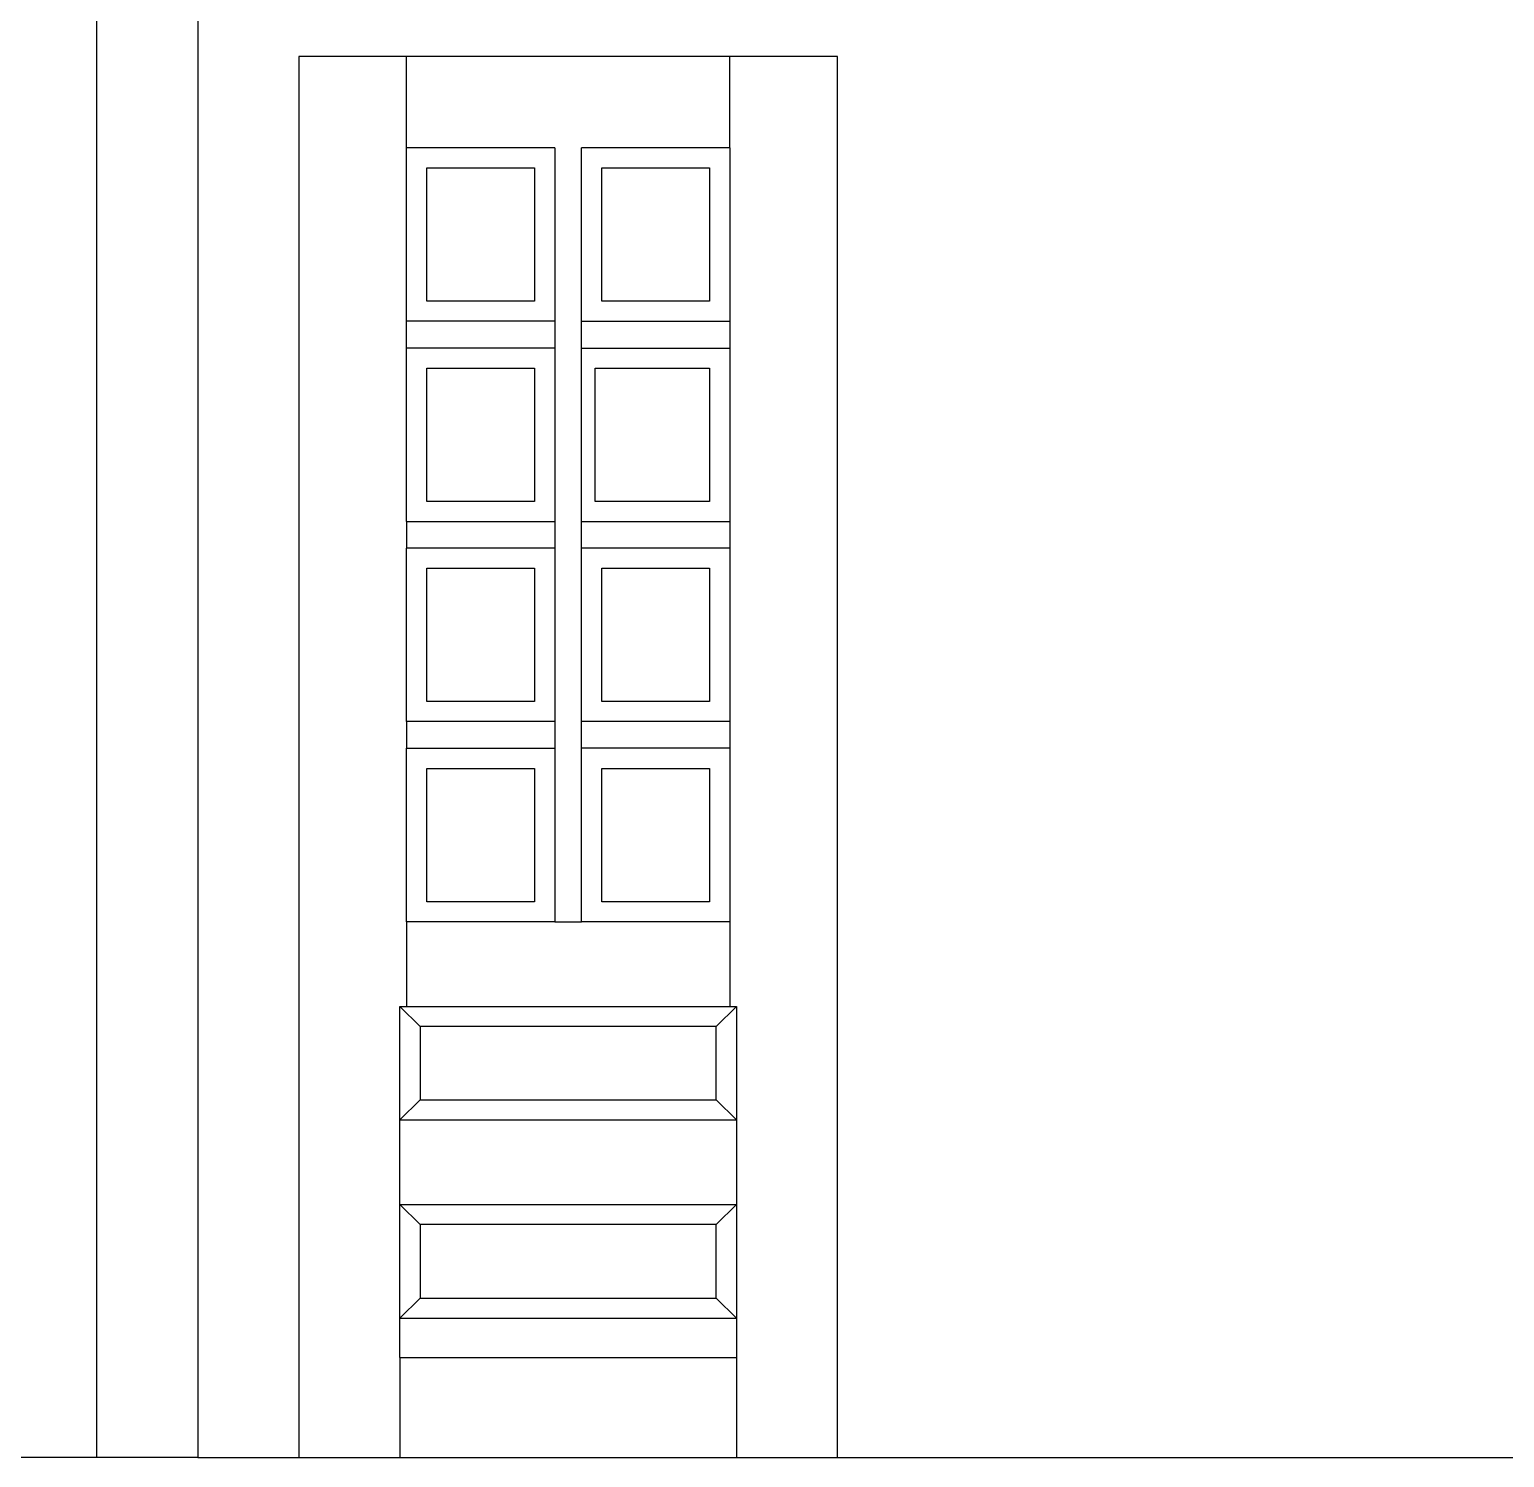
# Model space of a CAD drawing. Header units: millimetres. Extents: x 3212 to 6878, y 1640 to 3386.
# Drawn here: x 3315.504 to 3317.695, y 1645.452 to 1647.572 of the extents above; entities that cross this region are included whole.
import ezdxf

# ---------------------------------------------------------------- set-up
doc = ezdxf.new("R2010")
doc.units = ezdxf.units.MM
doc.header["$LTSCALE"] = 0.8
doc.layers.add('A-PEN-B', color=5, linetype='Continuous')
doc.layers.add('A-PEN-Y', color=2, linetype='Continuous')

msp = doc.modelspace()

# ---------------------------------------------------------------- linework, layer by layer
at = {"layer": 'A-PEN-B', "ltscale": 0.05}
for p, q in [((3315.6044, 1645.4516), (3315.6044, 1648.3516)), ((3315.7544, 1648.3516), (3315.7544, 1645.4516)), ((3315.6044, 1645.4516), (3315.4544, 1645.4516)), ((3315.6449, 1645.4516), (3315.6044, 1645.4516)), ((3315.7544, 1645.4516), (3315.6449, 1645.4516)), ((3315.7544, 1645.4516), (3315.9044, 1645.4516)), ((3316.7044, 1645.4516), (3320.2549, 1645.4516))]:
    msp.add_line(p, q, dxfattribs=at)
at = {"layer": 'A-PEN-Y', "ltscale": 0.05}
for p, q in [((3315.9044, 1647.5316), (3315.9044, 1645.4516)), ((3316.0644, 1647.5316), (3315.9044, 1647.5316)), ((3316.5444, 1647.5316), (3316.0644, 1647.5316)), ((3316.0644, 1647.3959), (3316.0644, 1647.5316)), ((3316.5444, 1647.3959), (3316.5444, 1647.5316)), ((3316.7044, 1647.5316), (3316.5444, 1647.5316)), ((3316.7044, 1645.4516), (3316.7044, 1647.5316)), ((3316.2844, 1647.3959), (3316.0644, 1647.3959)), ((3316.0644, 1647.1384), (3316.0644, 1647.3959)), ((3316.2844, 1647.3959), (3316.2844, 1647.1384)), ((3316.3244, 1647.1384), (3316.3244, 1647.3959)), ((3316.5444, 1647.3959), (3316.3244, 1647.3959)), ((3316.5444, 1647.3959), (3316.5444, 1647.1384)), ((3316.0944, 1647.1681), (3316.0944, 1647.3662)), ((3316.0944, 1647.3662), (3316.2544, 1647.3662)), ((3316.2544, 1647.3662), (3316.2544, 1647.1681)), ((3316.3544, 1647.3662), (3316.5144, 1647.3662)), ((3316.3544, 1647.1681), (3316.3544, 1647.3662)), ((3316.5144, 1647.3662), (3316.5144, 1647.1681)), ((3316.2544, 1647.1681), (3316.0944, 1647.1681)), ((3316.5144, 1647.1681), (3316.3544, 1647.1681)), ((3316.0644, 1647.0987), (3316.0644, 1647.1384)), ((3316.2844, 1647.1384), (3316.0644, 1647.1384)), ((3316.2844, 1647.1384), (3316.2844, 1647.0987)), ((3316.3244, 1647.0987), (3316.3244, 1647.1384)), ((3316.3244, 1647.1384), (3316.5444, 1647.1384)), ((3316.5444, 1647.1384), (3316.5444, 1647.0987)), ((3316.0644, 1646.8412), (3316.0644, 1647.0987)), ((3316.2844, 1647.0987), (3316.0644, 1647.0987)), ((3316.2844, 1647.0987), (3316.2844, 1646.8412)), ((3316.3244, 1646.8412), (3316.3244, 1647.0987)), ((3316.3244, 1647.0987), (3316.5444, 1647.0987)), ((3316.5444, 1647.0987), (3316.5444, 1646.8412)), ((3316.0944, 1646.8709), (3316.0944, 1647.069)), ((3316.0944, 1647.069), (3316.2544, 1647.069)), ((3316.2544, 1647.069), (3316.2544, 1646.8709)), ((3316.3444, 1647.069), (3316.5144, 1647.069)), ((3316.3444, 1646.8709), (3316.3444, 1647.069)), ((3316.5144, 1647.069), (3316.5144, 1646.8709)), ((3316.2544, 1646.8709), (3316.0944, 1646.8709)), ((3316.5144, 1646.8709), (3316.3444, 1646.8709)), ((3316.0644, 1646.8412), (3316.2844, 1646.8412)), ((3316.0644, 1646.8412), (3316.0644, 1646.8016)), ((3316.2844, 1646.8412), (3316.2844, 1646.8016)), ((3316.3244, 1646.8412), (3316.5444, 1646.8412)), ((3316.3244, 1646.8016), (3316.3244, 1646.8412)), ((3316.5444, 1646.8412), (3316.5444, 1646.8016)), ((3316.2844, 1646.8016), (3316.0644, 1646.8016)), ((3316.0644, 1646.5441), (3316.0644, 1646.8016)), ((3316.2844, 1646.8016), (3316.2844, 1646.5441)), ((3316.5444, 1646.8016), (3316.3244, 1646.8016)), ((3316.3244, 1646.5441), (3316.3244, 1646.8016)), ((3316.5444, 1646.8016), (3316.5444, 1646.5441)), ((3316.0944, 1646.7719), (3316.2544, 1646.7719)), ((3316.0944, 1646.5738), (3316.0944, 1646.7719)), ((3316.2544, 1646.7719), (3316.2544, 1646.5738)), ((3316.3544, 1646.7719), (3316.5144, 1646.7719)), ((3316.3544, 1646.5738), (3316.3544, 1646.7719)), ((3316.5144, 1646.7719), (3316.5144, 1646.5738)), ((3316.2544, 1646.5738), (3316.0944, 1646.5738)), ((3316.5144, 1646.5738), (3316.3544, 1646.5738)), ((3316.0644, 1646.5441), (3316.0644, 1646.5045)), ((3316.2844, 1646.5441), (3316.0644, 1646.5441)), ((3316.2844, 1646.5441), (3316.2844, 1646.5045)), ((3316.5444, 1646.5441), (3316.3244, 1646.5441)), ((3316.3244, 1646.5045), (3316.3244, 1646.5441)), ((3316.5444, 1646.5441), (3316.5444, 1646.5045)), ((3316.0644, 1646.5045), (3316.2844, 1646.5045)), ((3316.0644, 1646.2469), (3316.0644, 1646.5045)), ((3316.2844, 1646.5045), (3316.2844, 1646.2469)), ((3316.5444, 1646.5045), (3316.3244, 1646.5045)), ((3316.3244, 1646.2469), (3316.3244, 1646.5045)), ((3316.5444, 1646.5045), (3316.5444, 1646.2469)), ((3316.0944, 1646.2766), (3316.0944, 1646.4747)), ((3316.0944, 1646.4747), (3316.2544, 1646.4747)), ((3316.2544, 1646.4747), (3316.2544, 1646.2766)), ((3316.3544, 1646.2766), (3316.3544, 1646.4747)), ((3316.3544, 1646.4747), (3316.5144, 1646.4747)), ((3316.5144, 1646.4747), (3316.5144, 1646.2766)), ((3316.2544, 1646.2766), (3316.0944, 1646.2766)), ((3316.5144, 1646.2766), (3316.3544, 1646.2766)), ((3316.2844, 1646.2469), (3316.0644, 1646.2469)), ((3316.0644, 1646.2469), (3316.0644, 1646.1211)), ((3316.2844, 1646.2469), (3316.3244, 1646.2469)), ((3316.5444, 1646.2469), (3316.3244, 1646.2469)), ((3316.5444, 1646.2469), (3316.5444, 1646.1211)), ((3316.0544, 1646.1211), (3316.0844, 1646.0914)), ((3316.0544, 1645.9528), (3316.0544, 1646.1211)), ((3316.0544, 1646.1211), (3316.0644, 1646.1211)), ((3316.0644, 1646.1211), (3316.5444, 1646.1211)), ((3316.5544, 1646.1211), (3316.5244, 1646.0914)), ((3316.5444, 1646.1211), (3316.5544, 1646.1211)), ((3316.5544, 1646.1211), (3316.5544, 1645.9528)), ((3316.0844, 1646.0914), (3316.0844, 1645.9825)), ((3316.5244, 1646.0914), (3316.0844, 1646.0914)), ((3316.5244, 1645.9825), (3316.5244, 1646.0914)), ((3316.0544, 1645.9528), (3316.0844, 1645.9825)), ((3316.0844, 1645.9825), (3316.5244, 1645.9825)), ((3316.5544, 1645.9528), (3316.5244, 1645.9825)), ((3316.0544, 1645.827), (3316.0544, 1645.9528)), ((3316.0544, 1645.9528), (3316.5544, 1645.9528)), ((3316.5544, 1645.9528), (3316.5544, 1645.827)), ((3316.0544, 1645.6586), (3316.0544, 1645.827)), ((3316.0544, 1645.827), (3316.5544, 1645.827)), ((3316.0544, 1645.827), (3316.0844, 1645.7973)), ((3316.5544, 1645.827), (3316.5244, 1645.7973)), ((3316.5544, 1645.827), (3316.5544, 1645.6586)), ((3316.5244, 1645.7973), (3316.0844, 1645.7973)), ((3316.0844, 1645.7973), (3316.0844, 1645.6883)), ((3316.5244, 1645.6883), (3316.5244, 1645.7973)), ((3316.0544, 1645.6586), (3316.0844, 1645.6883)), ((3316.0844, 1645.6883), (3316.5244, 1645.6883)), ((3316.5544, 1645.6586), (3316.5244, 1645.6883)), ((3316.0544, 1645.6002), (3316.0544, 1645.6586)), ((3316.0544, 1645.6586), (3316.5544, 1645.6586)), ((3316.5544, 1645.6586), (3316.5544, 1645.6002)), ((3316.0544, 1645.6002), (3316.0544, 1645.4516)), ((3316.0544, 1645.6002), (3316.5544, 1645.6002)), ((3316.5544, 1645.6002), (3316.5544, 1645.4516)), ((3315.9044, 1645.4516), (3316.0544, 1645.4516)), ((3316.0544, 1645.4516), (3316.4749, 1645.4516)), ((3316.4749, 1645.4516), (3316.5544, 1645.4516)), ((3316.5544, 1645.4516), (3316.7044, 1645.4516))]:
    msp.add_line(p, q, dxfattribs=at)

doc.saveas('drawing.dxf')
